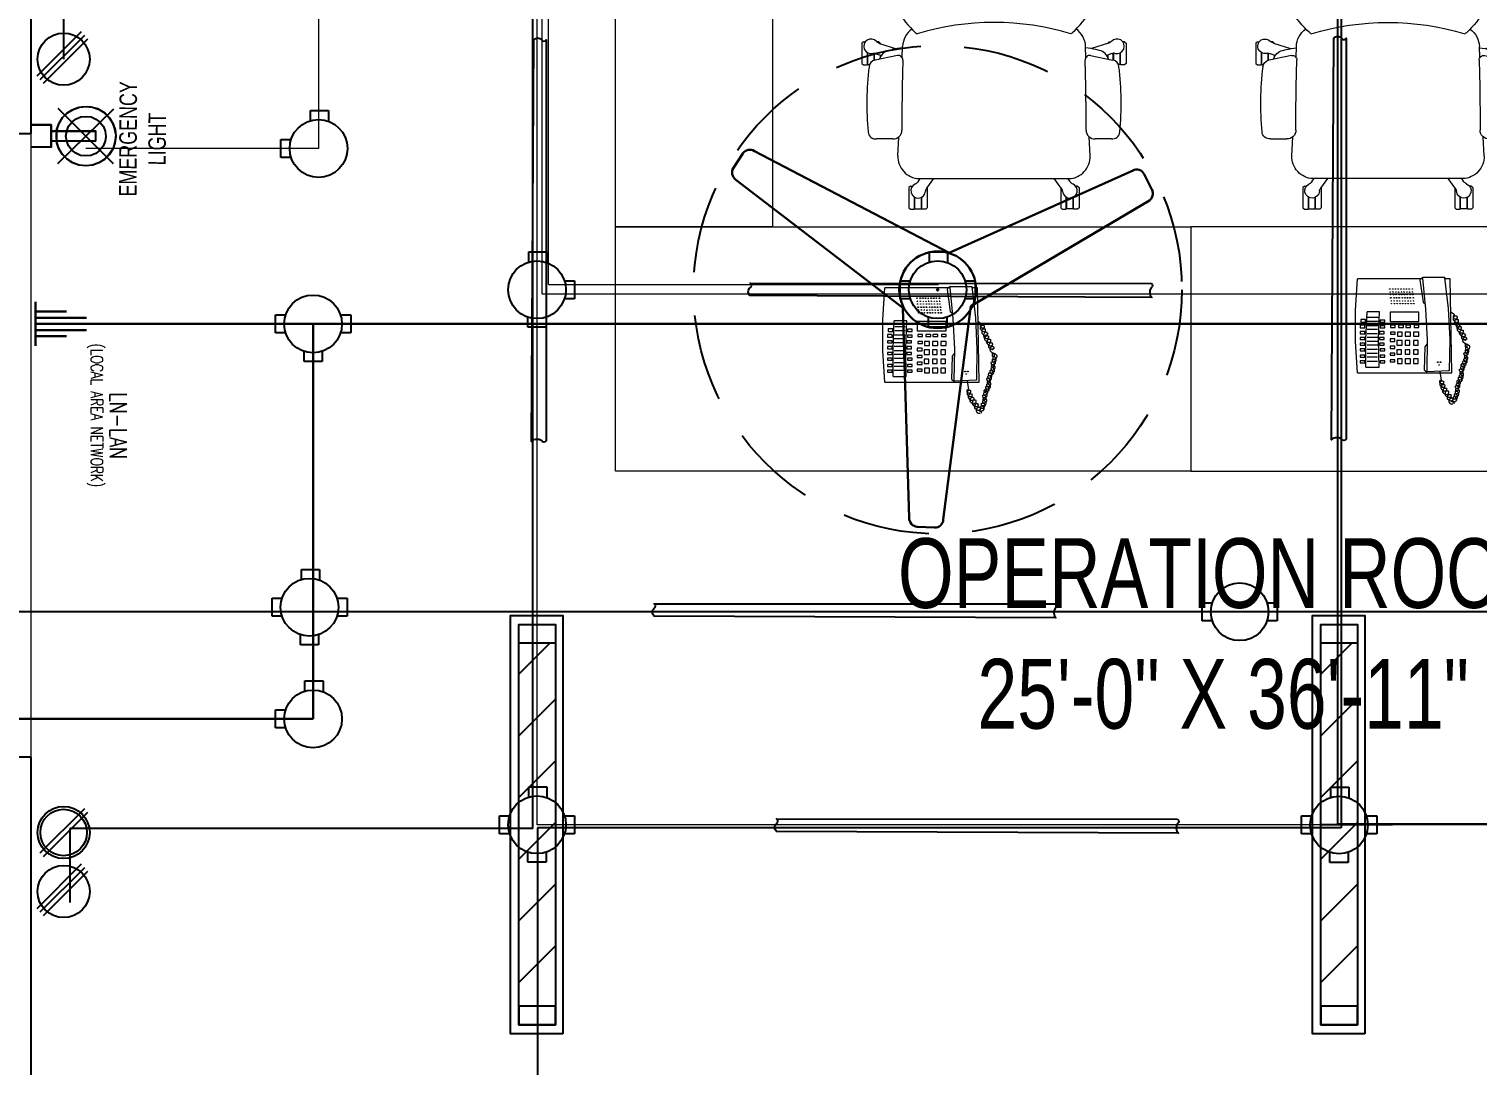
# Model space of a CAD drawing. Header units: inches. Extents: x 1445 to 3588, y -22 to 615.
# Drawn here: x 1692.5 to 1858.6, y 113.5 to 232.3 of the extents above; entities that cross this region are included whole.
import ezdxf
from ezdxf.enums import TextEntityAlignment as Align

# ---------------------------------------------------------------- set-up
doc = ezdxf.new("R2010")
doc.units = ezdxf.units.IN
doc.header["$MEASUREMENT"] = 0
doc.linetypes.add('DASHED', pattern=[0.75, 0.5, -0.25])
for name, color, linetype in [('Cables', 7, 'Continuous'), ('Layer 1', 7, 'Continuous'), ('Sockets', 7, 'Continuous'), ('wall 05', 252, 'Continuous')]:
    doc.layers.add(name, color=color, linetype=linetype)
for name, color, linetype, lineweight in [('E-CF-Ceiling-Fan', 42, 'Continuous', 30), ('E-LAN', 6, 'Continuous', 30), ('HACTH', 8, 'Continuous', 9), ('ID-FURN', 7, 'Continuous', 15), ('Text', 252, 'Continuous', 15), ('WINDOW', 140, 'Continuous', 9)]:
    doc.layers.add(name, color=color, linetype=linetype, lineweight=lineweight)
doc.styles.add('Swiss721', font='swisscl.ttf')
doc.styles.add('TAVE1', font='ROMANS.shx', dxfattribs={"width": 0.75})

# ---------------------------------------------------------------- blocks, each defined once
blk = doc.blocks.new('CF')
for p, q in [((-23.84, 14.22), (-22.76, 15.89)), ((1.35, 4.29), (-21.39, 16.19)), ((1.35, 4.29), (22.9, 13.97)), ((-4.07, -2.11), (-23.55, 12.84)), ((24.1, 13.48), (25.01, 11.71)), ((3.87, -1.9), (24.71, 10.43)), ((-4.07, -2.11), (-3.33, -26.62)), ((3.87, -1.9), (0.65, -26.82)), ((-0.39, -27.76), (-2.38, -27.66))]:
    blk.add_line(p, q)
for radius in [4.48, 0.0888]:
    blk.add_circle((0, 0), radius)
for centre, radius, start, end in [((-21.93, 15.35), 0.996, 57.1351, 147.1351), ((-23.01, 13.68), 0.996, 147.1351, 237.1351), ((23.21, 13.03), 0.996, 27.1351, 117.1351), ((24.09, 11.25), 1.03, 299.2548, 26.4357), ((-2.33, -26.67), 0.996, 177.1351, 267.1351), ((-0.34, -26.77), 0.996, 267.1351, 357.1351)]:
    blk.add_arc(centre, radius, start, end)
blk = doc.blocks.new('TELEPHONE')
at = {"layer": 'Layer 1', "lineweight": 9}
for points in [[(10.26, 13.32), (10.14, 13.32), (10.08, 13.26), (10.02, 13.26), (9.96, 13.2), (9.9, 13.14), (9.84, 13.08), (9.78, 12.96), (9.78, 12.84), (9.84, 12.72), (9.84, 12.66), (9.9, 12.6), (9.96, 12.54)], [(10.5, 13.62), (10.32, 13.62), (10.26, 13.56), (10.2, 13.5), (10.08, 13.38), (10.08, 13.02), (10.14, 12.9), (10.2, 12.84)], [(10.44, 13.08), (10.44, 13.14), (10.38, 13.2), (10.32, 13.26), (10.26, 13.26), (10.2, 13.32), (10.14, 13.32)], [(10.74, 14.04), (10.68, 14.04), (10.56, 13.98), (10.5, 13.98), (10.32, 13.8), (10.32, 13.5), (10.38, 13.38), (10.38, 13.32), (10.44, 13.26)], [(10.44, 13.26), (10.68, 13.26), (10.68, 13.38), (10.74, 13.38)], [(10.92, 14.4), (10.74, 14.4), (10.62, 14.34), (10.62, 14.28), (10.56, 14.22), (10.5, 14.1), (10.5, 13.86), (10.56, 13.8), (10.62, 13.74), (10.68, 13.68)], [(10.68, 13.5), (10.68, 13.56), (10.62, 13.62), (10.5, 13.62)], [(10.92, 13.92), (10.86, 13.98), (10.8, 14.04), (10.68, 14.04)], [(10.68, 13.68), (10.74, 13.68), (10.74, 13.62), (10.8, 13.62), (10.8, 13.68), (10.86, 13.68), (10.92, 13.74), (10.92, 13.8)], [(10.74, 13.38), (10.74, 13.44), (10.68, 13.5)], [(10.8, 14.1), (10.8, 14.04), (10.98, 14.04), (10.98, 14.1), (11.04, 14.1), (11.04, 14.34)], [(11.1, 13.5), (11.16, 13.5), (11.28, 13.62), (11.28, 13.68), (11.34, 13.68), (11.34, 13.98), (11.28, 13.98), (11.28, 14.04), (11.22, 14.1), (11.16, 14.1), (11.1, 14.16), (10.92, 14.16), (10.86, 14.1), (10.8, 14.1)], [(10.92, 13.8), (10.92, 13.92)], [(11.1, 13.8), (11.04, 13.8), (11.04, 13.74), (10.98, 13.68), (10.98, 13.62), (11.04, 13.56)], [(11.04, 13.56), (11.04, 13.5), (11.1, 13.5)], [(11.16, 13.2), (11.28, 13.2), (11.34, 13.26), (11.46, 13.38), (11.46, 13.56), (11.4, 13.62), (11.4, 13.68), (11.34, 13.74), (11.28, 13.74), (11.28, 13.8), (11.1, 13.8)], [(11.22, 13.5), (11.16, 13.5), (11.1, 13.44)], [(11.1, 13.44), (11.1, 13.26)], [(11.22, 12.96), (11.22, 12.9), (11.4, 12.9), (11.46, 12.96), (11.52, 13.02), (11.52, 13.08), (11.58, 13.14), (11.58, 13.32), (11.52, 13.38), (11.52, 13.44), (11.46, 13.44), (11.4, 13.5), (11.16, 13.5)], [(9.66, 12.06), (9.54, 12.06), (9.42, 11.94), (9.42, 11.7), (9.48, 11.7), (9.48, 11.64), (9.6, 11.64)], [(9.42, 10.68), (9.6, 11.64)], [(9.9, 12.48), (9.72, 12.48), (9.48, 12.24), (9.48, 11.88), (9.6, 11.76)], [(10.02, 12.9), (9.9, 12.9), (9.78, 12.84), (9.72, 12.78), (9.66, 12.72), (9.66, 12.66), (9.6, 12.6), (9.6, 12.36), (9.66, 12.24), (9.66, 12.18), (9.72, 12.12)], [(9.6, 11.76), (9.66, 11.7), (9.78, 11.7), (9.78, 11.76), (9.84, 11.76), (9.84, 11.82)], [(9.84, 12), (9.78, 12.06), (9.66, 12.06)], [(9.72, 12.12), (9.96, 12.12), (9.96, 12.18), (10.02, 12.24)], [(9.96, 12.36), (9.96, 12.48), (9.78, 12.48)], [(9.84, 11.82), (9.84, 12)], [(10.02, 12.24), (10.02, 12.3), (9.96, 12.36)], [(10.2, 12.78), (10.14, 12.84), (10.14, 12.9), (10.02, 12.9)], [(10.2, 12.84), (10.38, 12.84), (10.44, 12.9), (10.44, 12.96)], [(10.44, 12.96), (10.44, 13.08)], [(11.1, 13.26), (11.1, 13.2), (11.16, 13.2)], [(11.34, 13.2), (11.28, 13.2), (11.28, 13.14), (11.22, 13.14), (11.22, 12.96)], [(11.34, 12.6), (11.28, 12.54), (11.22, 12.48), (11.22, 12.3)], [(11.22, 12.3), (11.28, 12.3), (11.28, 12.24)], [(11.4, 12.84), (11.28, 12.84), (11.28, 12.78)], [(11.28, 12.24), (11.34, 12.24), (11.4, 12.3), (11.46, 12.3), (11.52, 12.36), (11.52, 12.42), (11.58, 12.48), (11.58, 12.66), (11.52, 12.72), (11.52, 12.78), (11.46, 12.84), (11.4, 12.84)], [(11.28, 12.78), (11.28, 12.66), (11.34, 12.6)], [(11.34, 12.6), (11.46, 12.6), (11.52, 12.66), (11.58, 12.72), (11.64, 12.78), (11.64, 13.02), (11.58, 13.08), (11.52, 13.14), (11.46, 13.2), (11.34, 13.2)], [(11.4, 11.94), (11.46, 11.94), (11.52, 12), (11.58, 12), (11.64, 12.06), (11.64, 12.12), (11.7, 12.18), (11.7, 12.42), (11.64, 12.42), (11.64, 12.48), (11.58, 12.54), (11.52, 12.54), (11.46, 12.6), (11.34, 12.6)], [(11.4, 12.24), (11.34, 12.18), (11.34, 12.06), (11.4, 12)], [(11.46, 11.64), (11.52, 11.64), (11.58, 11.7), (11.64, 11.7), (11.7, 11.76), (11.7, 11.82), (11.76, 11.88), (11.76, 12.06), (11.7, 12.12), (11.7, 12.18), (11.64, 12.24), (11.58, 12.24), (11.52, 12.3), (11.46, 12.3), (11.4, 12.24)], [(11.4, 12), (11.4, 11.94)], [(11.46, 11.94), (11.4, 11.88), (11.4, 11.7)], [(11.4, 11.7), (11.46, 11.7), (11.46, 11.64)], [(11.52, 12), (11.46, 11.94)], [(11.64, 11.28), (11.76, 11.28), (11.82, 11.34), (11.88, 11.4), (11.88, 11.46), (11.94, 11.52), (11.94, 11.7), (11.88, 11.76), (11.88, 11.82), (11.82, 11.82), (11.76, 11.88), (11.52, 11.88)], [(11.7, 11.7), (11.7, 11.64), (11.64, 11.64)], [(11.76, 10.98), (11.82, 10.98), (11.88, 11.04), (11.94, 11.04), (12, 11.1), (12, 11.16), (12.06, 11.22), (12.06, 11.4), (12, 11.46), (12, 11.52), (11.94, 11.52), (11.88, 11.58), (11.82, 11.58), (11.76, 11.64), (11.7, 11.64), (11.64, 11.58), (11.7, 11.58)], [(0, 10.8), (-0.24, 7.2), (-0.24, 3.6), (0, 0)], [(0, 10.8), (10.8, 10.8)], [(0.96, 10.14), (2.46, 10.14)], [(0.96, 10.14), (0.96, 6.96), (1.08, 3.78)], [(2.46, 10.14), (2.4, 6.96), (2.52, 3.78)], [(7.44, -0.06), (7.8, 3.48), (7.98, 7.02), (7.92, 10.62)], [(7.68, 10.5), (7.92, 10.68)], [(7.68, 10.5), (7.74, 7.8), (7.98, 7.5)], [(7.98, 10.68), (7.92, 10.68), (7.92, 10.62)], [(10.44, 10.56), (7.98, 10.68)], [(9.96, -0.12), (10.38, 3.42), (10.56, 6.96), (10.5, 10.5)], [(10.5, 10.5), (10.5, 10.56), (10.44, 10.56)], [(10.8, 10.8), (10.62, 0)], [(11.64, 11.58), (11.58, 11.52)], [(11.58, 11.52), (11.58, 11.34)], [(11.58, 11.34), (11.58, 11.28), (11.64, 11.28)], [(11.76, 11.28), (11.7, 11.22), (11.7, 11.04)], [(11.7, 11.04), (11.76, 10.98)], [(11.76, 10.62), (11.7, 10.56), (11.7, 10.38)], [(11.7, 10.38), (11.76, 10.38), (11.76, 10.32)], [(11.82, 11.34), (11.82, 11.28), (11.76, 11.28)], [(11.88, 10.92), (11.76, 10.92), (11.76, 10.86)], [(11.76, 10.32), (11.82, 10.32), (11.88, 10.38), (11.94, 10.38), (12, 10.44), (12, 10.5), (12.06, 10.56), (12.06, 10.74), (12, 10.8), (12, 10.86), (11.94, 10.92), (11.88, 10.92)], [(11.76, 10.86), (11.76, 10.74)], [(11.76, 10.74), (11.82, 10.68)], [(11.82, 10.68), (11.76, 10.62)], [(11.82, 10.68), (11.94, 10.68), (12.06, 10.8), (12.12, 10.86), (12.12, 11.1), (12.06, 11.16), (12, 11.22), (12, 11.28), (11.88, 11.28), (11.82, 11.34)], [(11.88, 10.08), (11.88, 10.02), (11.94, 10.02), (12, 10.08), (12.06, 10.08), (12.12, 10.14), (12.12, 10.2), (12.18, 10.26), (12.18, 10.5), (12.12, 10.5), (12.12, 10.56), (12.06, 10.62), (12, 10.62), (11.94, 10.68), (11.82, 10.68)], [(11.94, 10.38), (11.88, 10.38), (11.88, 10.32), (11.82, 10.26), (11.82, 10.14), (11.88, 10.08)], [(11.94, 10.02), (11.88, 9.96), (11.88, 9.84), (11.94, 9.78), (11.94, 9.72)], [(11.94, 9.72), (12, 9.72), (12.06, 9.78), (12.12, 9.78), (12.18, 9.84), (12.18, 9.9), (12.24, 9.96), (12.24, 10.2), (12.18, 10.2), (12.18, 10.26), (12.12, 10.32), (12.06, 10.32), (12, 10.38), (11.94, 10.38)], [(12, 10.08), (11.94, 10.02)], [(12.12, 9.42), (12.18, 9.42), (12.24, 9.48), (12.3, 9.48), (12.36, 9.54), (12.42, 9.6), (12.42, 9.84), (12.36, 9.9), (12.36, 9.96), (12.3, 9.96), (12.24, 10.02), (12.18, 10.02), (12.12, 10.08), (12.06, 10.08), (12, 10.02)], [(0.84, 9.42), (0.3, 9.42), (0.3, 9.66), (0.84, 9.66)], [(0.84, 8.76), (0.3, 8.76), (0.3, 9), (0.84, 9)], [(0.84, 9.66), (0.84, 9.42)], [(0.84, 9), (0.84, 8.76)], [(2.28, 9.48), (1.08, 9.48)], [(2.28, 9), (1.08, 9)], [(2.28, 8.58), (1.08, 8.58)], [(3.12, 9.42), (2.58, 9.42), (2.58, 9.66), (3.12, 9.66)], [(3.12, 8.76), (2.58, 8.76), (2.58, 9), (3.12, 9)], [(3.12, 9.66), (3.12, 9.42)], [(3.12, 9), (3.12, 8.76)], [(4.26, 9.3), (3.72, 9.3), (3.72, 9.54), (4.26, 9.54)], [(4.26, 8.52), (3.72, 8.52), (3.72, 8.76), (4.26, 8.76)], [(4.26, 9.54), (4.26, 9.3)], [(4.26, 8.76), (4.26, 8.52)], [(4.5, 8.64), (5.04, 8.64)], [(4.5, 8.16), (4.5, 8.64)], [(4.56, 9.72), (5.1, 9.72)], [(4.56, 9.18), (4.56, 9.72)], [(5.1, 9.18), (4.56, 9.18)], [(5.04, 8.64), (5.04, 8.16)], [(5.1, 9.72), (5.1, 9.18)], [(6.06, 9.18), (5.46, 9.18), (5.46, 9.72), (6.06, 9.72)], [(6, 8.16), (5.46, 8.16), (5.46, 8.64), (6, 8.64)], [(6, 8.64), (6, 8.16)], [(6.06, 9.72), (6.06, 9.18)], [(6.96, 9.18), (6.42, 9.18), (6.42, 9.72), (6.96, 9.72)], [(6.96, 8.16), (6.42, 8.16), (6.42, 8.64), (6.96, 8.64)], [(6.96, 9.72), (6.96, 9.18)], [(6.96, 8.64), (6.96, 8.16)], [(9.24, 9.6), (9.18, 9.6), (9.18, 9.54), (9.24, 9.54), (9.24, 9.6)], [(9.18, 9.6), (9.18, 9.6)], [(9.3, 9.9), (9.36, 9.84), (9.36, 9.9), (9.3, 9.9)], [(9.54, 9.6), (9.48, 9.6), (9.48, 9.54), (9.54, 9.54), (9.54, 9.6)], [(9.48, 9.6), (9.48, 9.6)], [(12.12, 9.72), (12.06, 9.66), (12.06, 9.48)], [(12.06, 9.48), (12.12, 9.48), (12.12, 9.42)], [(12.18, 9.78), (12.12, 9.72)], [(12.3, 9.48), (12.3, 9.42), (12.24, 9.42), (12.24, 9.36), (12.18, 9.3), (12.18, 9.24), (12.24, 9.18)], [(12.3, 8.82), (12.24, 8.76), (12.24, 8.7), (12.18, 8.64), (12.18, 8.58), (12.24, 8.52)], [(12.36, 9.06), (12.3, 9.06), (12.24, 9)], [(12.24, 9), (12.24, 8.94), (12.3, 8.88), (12.3, 8.82), (12.36, 8.82)], [(12.24, 8.52), (12.24, 8.46), (12.3, 8.46)], [(12.36, 8.82), (12.42, 8.82), (12.42, 8.88), (12.48, 8.88), (12.6, 9), (12.6, 9.24), (12.54, 9.3), (12.54, 9.36), (12.48, 9.42), (12.42, 9.42), (12.36, 9.48), (12.3, 9.48)], [(12.3, 8.46), (12.36, 8.46), (12.42, 8.52), (12.48, 8.58), (12.54, 8.64), (12.54, 8.94), (12.42, 9.06), (12.36, 9.06)], [(12.42, 8.52), (12.36, 8.46)], [(12.36, 8.46), (12.36, 8.22)], [(0.84, 8.04), (0.3, 8.04), (0.3, 8.28), (0.84, 8.28)], [(0.84, 7.38), (0.3, 7.38), (0.3, 7.62), (0.84, 7.62)], [(0.84, 6.72), (0.3, 6.72), (0.3, 6.96), (0.84, 6.96)], [(0.84, 8.28), (0.84, 8.04)], [(0.84, 7.62), (0.84, 7.38)], [(0.84, 6.96), (0.84, 6.72)], [(2.28, 8.1), (1.08, 8.1)], [(2.28, 7.62), (1.08, 7.62)], [(2.28, 7.2), (1.08, 7.2)], [(2.28, 6.72), (1.08, 6.72)], [(3.06, 7.38), (2.52, 7.38), (2.52, 7.62), (3.06, 7.62)], [(3.06, 6.72), (2.52, 6.72), (2.52, 6.96), (3.06, 6.96)], [(3.12, 8.04), (2.58, 8.04), (2.58, 8.28), (3.12, 8.28)], [(3.06, 7.62), (3.06, 7.38)], [(3.06, 6.96), (3.06, 6.72)], [(3.12, 8.28), (3.12, 8.04)], [(4.26, 7.74), (3.72, 7.74), (3.72, 7.98), (4.26, 7.98)], [(4.26, 6.9), (3.72, 6.9), (3.72, 7.2), (4.26, 7.2)], [(4.26, 7.98), (4.26, 7.74)], [(4.26, 7.2), (4.26, 6.9)], [(5.04, 8.16), (4.5, 8.16)], [(4.5, 7.62), (5.1, 7.62)], [(4.5, 7.08), (4.5, 7.62)], [(5.1, 7.08), (4.5, 7.08)], [(5.1, 7.62), (5.1, 7.08)], [(6, 7.08), (5.46, 7.08), (5.46, 7.62), (6, 7.62)], [(6, 7.62), (6, 7.08)], [(6.96, 7.08), (6.42, 7.08), (6.42, 7.62), (6.96, 7.62)], [(6.96, 7.62), (6.96, 7.08)], [(12.18, 6.66), (12.06, 6.66), (12, 6.6), (11.94, 6.6), (11.88, 6.54), (11.82, 6.48), (11.76, 6.42), (11.76, 6.36), (11.7, 6.24), (11.7, 6.18), (11.76, 6.12), (11.76, 6), (11.88, 5.88)], [(12.36, 7.08), (12.3, 7.02), (12.12, 7.02), (12.06, 6.96), (12, 6.9), (11.94, 6.84), (11.94, 6.48), (12, 6.42), (12, 6.36), (12.06, 6.3)], [(12.36, 7.44), (12.3, 7.44), (12.12, 7.26), (12.12, 7.2), (12.06, 7.14), (12.06, 6.9), (12.12, 6.84), (12.18, 6.78), (12.24, 6.72)], [(12.3, 6.54), (12.3, 6.6), (12.24, 6.6), (12.24, 6.66), (12.12, 6.66)], [(12.48, 6.96), (12.42, 6.96), (12.42, 7.02), (12.36, 7.02), (12.36, 7.08), (12.3, 7.08), (12.24, 7.02)], [(12.24, 6.72), (12.24, 6.66), (12.36, 6.66), (12.36, 6.72), (12.42, 6.72), (12.48, 6.78), (12.48, 6.84)], [(12.36, 8.22), (12.36, 8.16), (12.42, 8.16)], [(12.48, 7.86), (12.42, 7.86), (12.36, 7.8)], [(12.36, 7.8), (12.36, 7.5), (12.42, 7.5)], [(12.42, 7.5), (12.6, 7.5), (12.72, 7.62), (12.78, 7.62), (12.78, 7.68), (12.84, 7.74), (12.84, 7.92), (12.78, 7.98), (12.78, 8.04), (12.72, 8.1), (12.66, 8.16), (12.6, 8.16), (12.48, 8.22)], [(12.48, 8.22), (12.42, 8.22), (12.42, 8.16)], [(12.42, 8.16), (12.42, 7.92)], [(12.42, 7.92), (12.42, 7.86), (12.48, 7.86)], [(12.48, 6.84), (12.48, 6.96)], [(0.84, 6.06), (0.3, 6.06), (0.3, 6.3), (0.84, 6.3)], [(0.84, 5.34), (0.3, 5.34), (0.3, 5.64), (0.84, 5.64)], [(0.84, 6.3), (0.84, 6.06)], [(0.84, 5.64), (0.84, 5.34)], [(2.28, 6.3), (1.08, 6.3)], [(2.28, 5.82), (1.08, 5.82)], [(2.34, 5.4), (1.08, 5.4)], [(3.06, 6.06), (2.52, 6.06), (2.52, 6.3), (3.06, 6.3)], [(3.12, 5.4), (2.58, 5.4), (2.58, 5.64), (3.12, 5.64)], [(3.06, 6.3), (3.06, 6.06)], [(3.12, 5.64), (3.12, 5.4)], [(4.32, 6.12), (3.78, 6.12), (3.78, 6.36), (4.32, 6.36)], [(4.32, 5.34), (3.78, 5.34), (3.78, 5.58), (4.32, 5.58)], [(4.32, 6.36), (4.32, 6.12)], [(4.32, 5.58), (4.32, 5.34)], [(4.56, 6.6), (5.1, 6.6)], [(4.56, 6.12), (4.56, 6.6)], [(5.1, 6.12), (4.56, 6.12)], [(4.68, 5.58), (5.28, 5.58)], [(4.68, 5.34), (4.68, 5.58)], [(5.28, 5.34), (4.68, 5.34)], [(5.1, 6.6), (5.1, 6.12)], [(5.28, 5.58), (5.28, 5.34)], [(6.06, 6.12), (5.46, 6.12), (5.46, 6.6), (6.06, 6.6)], [(6.06, 5.34), (5.52, 5.34), (5.52, 5.58), (6.06, 5.58)], [(6.06, 6.6), (6.06, 6.12)], [(6.06, 5.58), (6.06, 5.34)], [(7.02, 6.12), (6.42, 6.12), (6.42, 6.6), (7.02, 6.6)], [(7.02, 5.34), (6.48, 5.34), (6.48, 5.58), (7.02, 5.58)], [(7.02, 6.6), (7.02, 6.12)], [(7.02, 5.58), (7.02, 5.34)], [(11.46, 5.04), (11.34, 5.04), (11.28, 4.98), (11.22, 4.98), (10.98, 4.74), (10.98, 4.56), (11.04, 4.5), (11.04, 4.38), (11.16, 4.26)], [(11.58, 5.46), (11.52, 5.46), (11.4, 5.4), (11.34, 5.4), (11.28, 5.34), (11.22, 5.28), (11.16, 5.22), (11.16, 4.8), (11.28, 4.68)], [(11.76, 5.82), (11.64, 5.82), (11.52, 5.76), (11.46, 5.76), (11.4, 5.7), (11.4, 5.58), (11.34, 5.52), (11.34, 5.28), (11.4, 5.22), (11.46, 5.16), (11.46, 5.1)], [(11.52, 4.92), (11.52, 4.98), (11.46, 4.98), (11.46, 5.04), (11.34, 5.04)], [(11.94, 6.24), (11.76, 6.24), (11.7, 6.18), (11.46, 5.94), (11.46, 5.76), (11.52, 5.7), (11.52, 5.64), (11.58, 5.52), (11.64, 5.52)], [(11.46, 5.1), (11.52, 5.1), (11.52, 5.04), (11.64, 5.04), (11.64, 5.1), (11.7, 5.1), (11.7, 5.16), (11.76, 5.16), (11.76, 5.22)], [(11.76, 5.34), (11.7, 5.34), (11.7, 5.4), (11.64, 5.4), (11.64, 5.46), (11.52, 5.46)], [(11.64, 5.52), (11.64, 5.46), (11.82, 5.46), (11.82, 5.52), (11.88, 5.52), (11.88, 5.7)], [(11.88, 5.7), (11.88, 5.76), (11.82, 5.76), (11.82, 5.82), (11.7, 5.82)], [(11.76, 5.22), (11.76, 5.34)], [(12.12, 6.12), (12.12, 6.18), (12.06, 6.18), (12.06, 6.24), (11.94, 6.24)], [(12.06, 6.3), (12.12, 6.3), (12.18, 6.24), (12.24, 6.3), (12.3, 6.3), (12.3, 6.36), (12.36, 6.42), (12.36, 6.48), (12.3, 6.54)], [(0.9, 4.68), (0.36, 4.68), (0.36, 4.98), (0.9, 4.98)], [(0.9, 4.98), (0.9, 4.68)], [(2.52, 3.78), (1.08, 3.78)], [(2.34, 4.92), (1.14, 4.92)], [(2.34, 4.44), (1.14, 4.44)], [(3.12, 4.74), (2.58, 4.74), (2.58, 4.98), (3.12, 4.98)], [(3.12, 4.98), (3.12, 4.74)], [(3.72, 4.92), (7.02, 4.92)], [(3.72, 3.84), (3.72, 4.92)], [(7.02, 3.84), (3.72, 3.84)], [(7.02, 4.92), (7.02, 3.84)], [(11.1, 4.14), (10.68, 3.84)], [(11.22, 4.62), (11.1, 4.62), (10.98, 4.5), (10.98, 4.26), (11.04, 4.2), (11.1, 4.2), (11.1, 4.14)], [(11.16, 4.26), (11.34, 4.26), (11.34, 4.32), (11.4, 4.32), (11.4, 4.5)], [(11.4, 4.5), (11.4, 4.56), (11.34, 4.56), (11.34, 4.62), (11.22, 4.62)], [(11.28, 4.68), (11.52, 4.68), (11.52, 4.8)], [(11.52, 4.8), (11.52, 4.92)], [(3.72, 1.8), (3.78, 1.8), (3.78, 1.86), (3.72, 1.86), (3.72, 1.8)], [(3.78, 2.16), (3.84, 2.16), (3.84, 2.22), (3.78, 2.22), (3.78, 2.16)], [(3.84, 2.82), (3.9, 2.82), (3.9, 2.88), (3.84, 2.88), (3.84, 2.82)], [(4.08, 1.8), (4.14, 1.8), (4.14, 1.86), (4.08, 1.86), (4.08, 1.8)], [(4.14, 2.16), (4.2, 2.16), (4.2, 2.22), (4.14, 2.22), (4.14, 2.16)], [(4.2, 2.82), (4.26, 2.82), (4.26, 2.88), (4.2, 2.88), (4.2, 2.82)], [(4.38, 1.8), (4.44, 1.8), (4.44, 1.86), (4.38, 1.86), (4.38, 1.8)], [(4.44, 2.16), (4.5, 2.16), (4.5, 2.22), (4.44, 2.22), (4.44, 2.16)], [(4.5, 2.82), (4.56, 2.82), (4.56, 2.88), (4.5, 2.88), (4.5, 2.82)], [(4.74, 2.16), (4.8, 2.16), (4.8, 2.22), (4.74, 2.22), (4.74, 2.16)], [(4.74, 1.8), (4.8, 1.8), (4.8, 1.86), (4.74, 1.86), (4.74, 1.8)], [(4.8, 2.52), (4.86, 2.52), (4.86, 2.58), (4.8, 2.58), (4.8, 2.52)], [(4.86, 2.82), (4.92, 2.82), (4.92, 2.88), (4.86, 2.88), (4.86, 2.82)], [(5.04, 1.8), (5.1, 1.8), (5.1, 1.86), (5.04, 1.86), (5.04, 1.8)], [(5.1, 2.52), (5.16, 2.52), (5.16, 2.58), (5.1, 2.52)], [(5.1, 2.16), (5.16, 2.16), (5.16, 2.22), (5.1, 2.22), (5.1, 2.16)], [(5.16, 2.82), (5.22, 2.82), (5.22, 2.88), (5.16, 2.88), (5.16, 2.82)], [(5.34, 1.8), (5.4, 1.8), (5.4, 1.86), (5.34, 1.86), (5.34, 1.8)], [(5.4, 2.16), (5.46, 2.16), (5.46, 2.22), (5.4, 2.22), (5.4, 2.16)], [(5.46, 2.82), (5.52, 2.82), (5.52, 2.88), (5.46, 2.88), (5.46, 2.82)], [(5.64, 1.8), (5.7, 1.8), (5.7, 1.86), (5.64, 1.86), (5.64, 1.8)], [(5.7, 2.16), (5.76, 2.16), (5.76, 2.22), (5.7, 2.22), (5.7, 2.16)], [(5.76, 2.82), (5.82, 2.82), (5.82, 2.88), (5.76, 2.88), (5.76, 2.82)], [(5.76, 2.52), (5.82, 2.52), (5.76, 2.58), (5.76, 2.52)], [(6, 2.16), (6.06, 2.16), (6.06, 2.22), (6, 2.22), (6, 2.16)], [(6, 1.8), (6.06, 1.8), (6.06, 1.86), (6, 1.86), (6, 1.8)], [(6.06, 2.52), (6.12, 2.52), (6.12, 2.58), (6.06, 2.58), (6.06, 2.52)], [(6.12, 2.82), (6.18, 2.82), (6.18, 2.88), (6.12, 2.88), (6.12, 2.82)], [(6.3, 1.8), (6.36, 1.8), (6.36, 1.86), (6.3, 1.86), (6.3, 1.8)], [(6.36, 2.16), (6.42, 2.16), (6.42, 2.22), (6.36, 2.22), (6.36, 2.16)], [(6.42, 2.82), (6.48, 2.82), (6.48, 2.88), (6.42, 2.88), (6.42, 2.82)], [(7.14, 0.12), (7.5, 2.7)], [(7.5, 2.7), (7.74, 2.88)], [(7.32, 0), (0, 0)], [(3.72, 1.2), (3.66, 1.2), (3.66, 1.14), (3.72, 1.14), (3.72, 1.2)], [(3.66, 1.2), (3.66, 1.2)], [(3.72, 1.5), (3.78, 1.5), (3.72, 1.56), (3.72, 1.5)], [(4.08, 1.2), (4.02, 1.2), (4.02, 1.14), (4.08, 1.14), (4.08, 1.2)], [(4.02, 1.2), (4.02, 1.2)], [(4.38, 1.2), (4.32, 1.2), (4.32, 1.14), (4.38, 1.14), (4.38, 1.2)], [(4.32, 1.2), (4.32, 1.2)], [(4.38, 1.5), (4.44, 1.5), (4.38, 1.56), (4.38, 1.5)], [(4.68, 1.2), (4.62, 1.2), (4.62, 1.14), (4.68, 1.14), (4.68, 1.2)], [(4.62, 1.2), (4.62, 1.2)], [(4.68, 1.5), (4.74, 1.5), (4.74, 1.56), (4.68, 1.56), (4.68, 1.5)], [(4.92, 1.2), (4.98, 1.2), (4.98, 1.14), (5.04, 1.2), (4.92, 1.2)], [(5.34, 1.2), (5.28, 1.2), (5.28, 1.14), (5.34, 1.14), (5.34, 1.2)], [(5.28, 1.2), (5.28, 1.2)], [(5.64, 1.2), (5.58, 1.2), (5.58, 1.14), (5.64, 1.14), (5.64, 1.2)], [(5.58, 1.2), (5.58, 1.2)], [(5.64, 1.5), (5.7, 1.5), (5.64, 1.56), (5.64, 1.5)], [(5.94, 1.2), (5.88, 1.2), (5.88, 1.14), (5.94, 1.14), (5.94, 1.2)], [(5.88, 1.2), (5.88, 1.2)], [(5.94, 1.5), (6, 1.5), (6, 1.56), (5.94, 1.56), (5.94, 1.5)], [(6.3, 1.2), (6.24, 1.2), (6.24, 1.14), (6.3, 1.14), (6.3, 1.2)], [(6.24, 1.2), (6.24, 1.2)], [(7.44, -0.12), (7.14, 0.12)], [(10.62, 0), (10.02, 0)], [(7.44, -0.06), (7.44, -0.12), (7.5, -0.18)], [(7.5, -0.18), (9.96, -0.18), (9.96, -0.12)]]:
    blk.add_lwpolyline(points, dxfattribs=at)
for points, knots in [([(9.96, 12.54), (9.96, 12.54), (10.02, 12.54), (10.02, 12.54), (10.18, 12.52), (10.22, 12.56), (10.2, 12.72), (10.2, 12.72), (10.2, 12.78), (10.2, 12.78)], [0, 0, 0, 0, 1, 1, 1, 2, 2, 2, 3, 3, 3, 3]), ([(12.24, 9.18), (12.24, 9.18), (12.24, 9.12), (12.24, 9.12), (12.24, 9.12), (12.36, 9.12), (12.36, 9.12), (12.5, 9.29), (12.56, 9.22), (12.54, 9.42), (12.54, 9.42), (12.54, 9.6), (12.54, 9.6), (12.54, 9.6), (12.48, 9.66), (12.48, 9.66), (12.48, 9.66), (12.42, 9.72), (12.42, 9.72), (12.42, 9.72), (12.3, 9.72), (12.3, 9.72), (12.3, 9.72), (12.24, 9.78), (12.24, 9.78), (12.24, 9.78), (12.18, 9.78), (12.18, 9.78), (12.18, 9.78), (12.12, 9.72), (12.12, 9.72)], [0, 0, 0, 0, 1, 1, 1, 2, 2, 2, 3, 3, 3, 4, 4, 4, 5, 5, 5, 6, 6, 6, 7, 7, 7, 8, 8, 8, 9, 9, 9, 10, 10, 10, 10]), ([(12.42, 8.16), (12.42, 8.16), (12.48, 8.16), (12.48, 8.16), (12.75, 8.43), (12.64, 8.25), (12.66, 8.64), (12.66, 8.64), (12.66, 8.7), (12.66, 8.7), (12.66, 8.7), (12.6, 8.7), (12.6, 8.7), (12.6, 8.7), (12.54, 8.76), (12.54, 8.76), (12.54, 8.76), (12.48, 8.82), (12.48, 8.82), (12.48, 8.82), (12.3, 8.82), (12.3, 8.82)], [0, 0, 0, 0, 1, 1, 1, 2, 2, 2, 3, 3, 3, 4, 4, 4, 5, 5, 5, 6, 6, 6, 7, 7, 7, 7]), ([(12.48, 7.86), (12.48, 7.86), (12.54, 7.86), (12.54, 7.86), (12.81, 8.13), (12.7, 7.96), (12.72, 8.34), (12.72, 8.34), (12.72, 8.4), (12.72, 8.4), (12.72, 8.4), (12.66, 8.4), (12.66, 8.4), (12.66, 8.4), (12.6, 8.46), (12.6, 8.46), (12.6, 8.46), (12.54, 8.46), (12.54, 8.46), (12.54, 8.46), (12.48, 8.52), (12.48, 8.52), (12.48, 8.52), (12.42, 8.52), (12.42, 8.52)], [0, 0, 0, 0, 1, 1, 1, 2, 2, 2, 3, 3, 3, 4, 4, 4, 5, 5, 5, 6, 6, 6, 7, 7, 7, 8, 8, 8, 8]), ([(12.36, 7.44), (12.36, 7.44), (12.42, 7.44), (12.42, 7.44), (12.6, 7.63), (12.52, 7.49), (12.54, 7.8), (12.54, 7.8), (12.48, 7.86), (12.48, 7.86)], [0, 0, 0, 0, 1, 1, 1, 2, 2, 2, 3, 3, 3, 3]), ([(11.88, 5.88), (11.88, 5.88), (11.94, 5.88), (11.94, 5.88), (12.1, 5.86), (12.14, 5.9), (12.12, 6.06), (12.12, 6.06), (12.12, 6.12), (12.12, 6.12)], [0, 0, 0, 0, 1, 1, 1, 2, 2, 2, 3, 3, 3, 3]), ([(3.84, 2.52), (3.84, 2.52), (3.9, 2.52), (3.9, 2.52), (3.9, 2.52), (3.84, 2.52), (3.84, 2.52), (3.84, 2.52), (3.84, 2.58), (3.84, 2.58), (3.84, 2.58), (3.84, 2.52), (3.84, 2.52)], [0, 0, 0, 0, 1, 1, 1, 2, 2, 2, 3, 3, 3, 4, 4, 4, 4]), ([(4.14, 2.52), (4.14, 2.52), (4.2, 2.52), (4.2, 2.52), (4.2, 2.52), (4.2, 2.58), (4.2, 2.58), (4.2, 2.58), (4.2, 2.52), (4.2, 2.52), (4.2, 2.52), (4.14, 2.52), (4.14, 2.52)], [0, 0, 0, 0, 1, 1, 1, 2, 2, 2, 3, 3, 3, 4, 4, 4, 4]), ([(4.5, 2.52), (4.5, 2.52), (4.56, 2.52), (4.56, 2.52), (4.56, 2.52), (4.5, 2.52), (4.5, 2.52), (4.5, 2.52), (4.5, 2.58), (4.5, 2.58), (4.5, 2.58), (4.5, 2.52), (4.5, 2.52)], [0, 0, 0, 0, 1, 1, 1, 2, 2, 2, 3, 3, 3, 4, 4, 4, 4]), ([(5.4, 2.52), (5.4, 2.52), (5.46, 2.52), (5.46, 2.52), (5.46, 2.52), (5.46, 2.58), (5.46, 2.58), (5.46, 2.58), (5.46, 2.52), (5.46, 2.52), (5.46, 2.52), (5.4, 2.52), (5.4, 2.52)], [0, 0, 0, 0, 1, 1, 1, 2, 2, 2, 3, 3, 3, 4, 4, 4, 4]), ([(6.36, 2.52), (6.36, 2.52), (6.42, 2.52), (6.42, 2.52), (6.42, 2.52), (6.42, 2.58), (6.42, 2.58), (6.42, 2.58), (6.42, 2.52), (6.42, 2.52), (6.42, 2.52), (6.36, 2.52), (6.36, 2.52)], [0, 0, 0, 0, 1, 1, 1, 2, 2, 2, 3, 3, 3, 4, 4, 4, 4]), ([(4.02, 1.5), (4.02, 1.5), (4.08, 1.5), (4.08, 1.5), (4.08, 1.5), (4.08, 1.56), (4.08, 1.56), (4.08, 1.56), (4.08, 1.5), (4.08, 1.5), (4.08, 1.5), (4.02, 1.5), (4.02, 1.5)], [0, 0, 0, 0, 1, 1, 1, 2, 2, 2, 3, 3, 3, 4, 4, 4, 4]), ([(4.98, 1.5), (4.98, 1.5), (5.04, 1.5), (5.04, 1.5), (5.04, 1.5), (5.04, 1.56), (5.04, 1.56), (5.04, 1.56), (5.04, 1.5), (5.04, 1.5), (5.04, 1.5), (4.98, 1.5), (4.98, 1.5)], [0, 0, 0, 0, 1, 1, 1, 2, 2, 2, 3, 3, 3, 4, 4, 4, 4]), ([(5.28, 1.5), (5.28, 1.5), (5.34, 1.5), (5.34, 1.5), (5.34, 1.5), (5.34, 1.56), (5.34, 1.56), (5.34, 1.56), (5.34, 1.5), (5.34, 1.5), (5.34, 1.5), (5.28, 1.5), (5.28, 1.5)], [0, 0, 0, 0, 1, 1, 1, 2, 2, 2, 3, 3, 3, 4, 4, 4, 4]), ([(6.24, 1.5), (6.24, 1.5), (6.3, 1.5), (6.3, 1.5), (6.3, 1.5), (6.3, 1.56), (6.3, 1.56), (6.3, 1.56), (6.3, 1.5), (6.3, 1.5), (6.3, 1.5), (6.24, 1.5), (6.24, 1.5)], [0, 0, 0, 0, 1, 1, 1, 2, 2, 2, 3, 3, 3, 4, 4, 4, 4])]:
    blk.add_open_spline(points, degree=3, knots=knots, dxfattribs=at)
blk = doc.blocks.new('ASDSAETR')
for p, q in [((51404, -7188.31), (51404, -7197.3)), ((51404, -7190.29), (51410.36, -7190.29)), ((51404, -7191.55), (51414.43, -7191.55)), ((51404, -7192.81), (51418.49, -7192.81)), ((51404, -7194.07), (51414.43, -7194.07)), ((51404, -7195.33), (51410.36, -7195.33))]:
    blk.add_line(p, q)
blk = doc.blocks.new('ch-1')
at = {"layer": 'ID-FURN', "color": 252, "lineweight": 13}
for p, q in [((300.3, 344.5), (296.8, 340.7)), ((296.8, 340.7), (296.8, 331)), ((353.2, 344.5), (300.3, 344.5)), ((356.8, 340.7), (353.2, 344.5)), ((356.8, 340.7), (356.8, 336.1)), ((296.8, 331), (297.8, 330)), ((297.8, 330), (328.3, 330)), ((297.8, 329), (297.8, 324.4)), ((297.8, 329), (327.8, 329)), ((308.6, 312.4), (326.6, 312.4)), ((308.9, 311.3), (326.5, 311.3)), ((325.7, 307.1), (321.2, 293.8)), ((356.8, 300.6), (356.8, 305.2)), ((322.2, 296.8), (316, 296.8)), ((352.6, 298.3), (338.8, 254.6)), ((353.2, 296.8), (352.1, 296.8)), ((356.8, 300.6), (353.2, 296.8)), ((-76.1, 221.9), (-79.7, 218.1)), ((-79.7, 218.1), (-79.7, 208.4)), ((-79.7, 208.4), (-78.7, 207.4)), ((-78.7, 207.4), (-48.2, 207.4)), ((-78.7, 206.3), (-78.7, 189.7)), ((-78.7, 206.3), (-48.7, 206.3)), ((-78.7, 189.7), (-48.7, 189.7)), ((-23.3, 221.9), (-76.1, 221.9)), ((-19.7, 218.1), (-23.3, 221.9)), ((-19.7, 218.1), (-19.7, 213)), ((-79.7, 187.7), (-78.7, 188.7)), ((-79.7, 178), (-79.7, 187.7)), ((-76.1, 174.2), (-79.7, 178)), ((-78.7, 188.7), (-48.2, 188.7)), ((-22.8, 174.2), (-76.1, 174.2)), ((-24.5, 175.5), (0, 157.3)), ((559, 14.7), (520.5, 15)), ((533.3, 24.3), (529.8, 20.5)), ((529.8, 20.5), (529.8, 14.9)), ((586.2, 24.3), (533.3, 24.3)), ((589.8, 20.5), (586.2, 24.3)), ((589.8, 20.5), (589.8, 16)), ((559, -13.7), (520.5, -14)), ((529.8, -19.6), (529.8, -13.9)), ((533.3, -23.4), (529.8, -19.6)), ((586.2, -23.4), (533.3, -23.4)), ((589.8, -19.6), (586.2, -23.4)), ((589.8, -19.6), (589.8, -15)), ((-76.1, -173.7), (-79.7, -177.5)), ((-79.7, -177.5), (-79.7, -187.2)), ((-79.7, -187.2), (-78.7, -188.2)), ((-78.7, -188.2), (-48.2, -188.2)), ((-22.8, -173.7), (-76.1, -173.7)), ((-24.5, -175), (0, -156.8)), ((-79.7, -207.9), (-78.7, -206.9)), ((-79.7, -217.6), (-79.7, -207.9)), ((-76.1, -221.4), (-79.7, -217.6)), ((-78.7, -189.2), (-48.7, -189.2)), ((-78.7, -205.8), (-78.7, -189.2)), ((-78.7, -205.8), (-48.7, -205.8)), ((-78.7, -206.9), (-48.2, -206.9)), ((-23.3, -221.4), (-76.1, -221.4)), ((-19.7, -217.6), (-23.3, -221.4)), ((-19.7, -217.6), (-19.7, -212.6)), ((-7.9, -197.9), (0, -192.2)), ((352.6, -297.8), (338.8, -254.1)), ((322.2, -296.3), (316, -296.3)), ((325.7, -306.6), (321.2, -293.4)), ((353.2, -296.3), (352.1, -296.3)), ((356.8, -300.1), (353.2, -296.3)), ((356.8, -300.1), (356.8, -304.7)), ((296.8, -330.5), (297.8, -329.5)), ((296.8, -340.2), (296.8, -330.5)), ((297.8, -328.5), (297.8, -323.9)), ((297.8, -328.5), (327.8, -328.5)), ((297.8, -329.5), (328.3, -329.5)), ((308.6, -311.9), (326.6, -311.9)), ((308.9, -310.8), (326.5, -310.8)), ((356.8, -340.2), (356.8, -335.7)), ((300.3, -344), (296.8, -340.2)), ((353.2, -344), (300.3, -344)), ((356.8, -340.2), (353.2, -344))]:
    blk.add_line(p, q, dxfattribs=at)
at = {"layer": 'ID-FURN', "color": 252}
for p, q in [((103.8, 264.3), (103.4, 306.4)), ((334.1, 275.2), (336.4, 265.8)), ((59.4, 250.7), (108.5, 248.6)), ((315.6, 239.8), (344.3, 238.6)), ((-7.9, 198.4), (0, 192.7)), ((0, 195.9), (0, -195.9)), ((59.4, -250.2), (108.5, -248.1)), ((103.4, -305.9), (103.8, -263.8)), ((315.6, -239.4), (344.3, -238.1)), ((334.1, -274.7), (336.4, -265.3))]:
    blk.add_line(p, q, dxfattribs=at)
for points in [[(320.9, 252), (309.1, 310.4)], [(320.9, -251.5), (309.1, -309.9)]]:
    blk.add_lwpolyline(points, dxfattribs=at)
at = {"layer": 'ID-FURN', "color": 252, "lineweight": 13}
blk.add_lwpolyline([(494.6, -25.6), (520.5, -21.8), (520.5, 22.3), (494.6, 26.1)], dxfattribs=at)
for centre, radius, start, end in [((345, 320.7), 19.1, 310.5325, 193.4675), ((306.6, 313.2), 20, 342.2096, 8.7154), ((371.6, 292), 20, 135.2846, 161.7905), ((-31.5, 198), 19.1, 22.5325, 265.4675), ((3.9, 214.5), 20, 207.2846, 233.7904), ((-36.3, 159.2), 20, 54.2096, 80.7154), ((559, 34.7), 20, 270.2096, 296.7154), ((577.9, 0.5), 19.1, 238.5325, 121.4675), ((559, -33.7), 20, 63.2846, 89.7905), ((-31.5, -197.5), 19.1, 94.5325, 337.4675), ((-36.3, -158.7), 20, 279.2846, 305.7904), ((3.9, -214), 20, 126.2096, 152.7154), ((371.6, -291.5), 20, 198.2096, 224.7154), ((306.6, -312.7), 20, 351.2846, 17.7904), ((345, -320.2), 19.1, 166.5325, 49.4675)]:
    blk.add_arc(centre, radius, start, end, dxfattribs=at)
at = {"layer": 'ID-FURN', "color": 252}
for centre, radius, start, end in [((123.4, 308.5), 20.1, 95.0446, 186.0128), ((193.8, -510.8), 842.5, 83.3556, 94.9128), ((290, 306.5), 19.6, 11.3923, 86.0755), ((125.9, 262.4), 22.2, 175.0498, 270.9397), ((303.1, 267.6), 31.9, 13.7582, 74.5871), ((109.5, 210.3), 233.5, 7.127, 13.7582), ((57, 193.7), 57, 87.5809, 177.8265), ((147, -5274.9), 5515.2, 88.3219, 90.2152), ((309, 250), 12.1, 267.6468, 9.6188), ((341.6, 178.9), 59.8, 36.272, 87.3972), ((596.7, 1.2), 296.9, 122.0525, 136.7624), ((445.4, 243.8), 11.1, 21.1039, 124.6268), ((439.4, 241.8), 11.1, 21.1039, 91.3806), ((-305.9, 0.2), 794.5, 341.9963, 18.0037), ((-305.9, 0.2), 800.8, 341.9963, 18.0037), ((391.5, 194.2), 15.3, 136.9683, 155.6038), ((-286, 0.2), 693.1, 343.2048, 16.7952), ((57, -193.2), 57, 182.1735, 272.4191), ((341.6, -178.9), 59.8, 272.6028, 324.0692), ((391.5, -193.7), 15.3, 204.3962, 223.0317), ((596.7, -0.8), 296.9, 223.2376, 237.9475), ((125.9, -261.9), 22.2, 89.0603, 184.9502), ((147, 5275.4), 5515.2, 269.7848, 271.6781), ((309, -249.5), 12.1, 350.3812, 92.3532), ((109.5, -209.8), 233.5, 346.2418, 352.873), ((439.4, -241.3), 11.1, 268.6194, 338.8961), ((445.4, -243.3), 11.1, 235.3732, 338.8961), ((303.1, -267.1), 31.9, 285.413, 346.2418), ((123.4, -308), 20.1, 173.9872, 264.9554), ((193.8, 511.3), 842.5, 265.0872, 276.6444), ((290, -306), 19.6, 273.9245, 348.6077)]:
    blk.add_arc(centre, radius, start, end, dxfattribs=at)
blk = doc.blocks.new('g')
at = {"layer": 'wall 05'}
for p, q in [((143926.95, 171474.13), (143921.95, 171474.13)), ((143921.95, 171474.13), (143921.95, 171424.63)), ((143926.95, 171424.63), (143926.95, 171474.13)), ((143921.95, 171424.63), (143926.95, 171424.63))]:
    blk.add_line(p, q, dxfattribs=at)

msp = doc.modelspace()

# ---------------------------------------------------------------- hatches: boundary and pattern name
h = msp.add_hatch()
h.set_pattern_fill('ANSI31', color=256, scale=40)
h.set_pattern_definition([(45, (1522.8123, 38.543), (-3.53553, 3.53553), [])])
h.paths.add_polyline_path([(1752.87, 161.89), (1748.67, 161.89), (1748.67, 120.28), (1752.87, 120.28)])
h = msp.add_hatch()
h.set_pattern_fill('ANSI31', color=256, scale=40)
h.set_pattern_definition([(45, (1614.7935, 38.543), (-3.53553, 3.53553), [])])
h.paths.add_polyline_path([(1844.85, 161.89), (1840.65, 161.89), (1840.65, 120.28), (1844.85, 120.28)])

# ---------------------------------------------------------------- linework, layer by layer
at = {"color": 149, "lineweight": 20}
for p, q in [((1725.69, 377.77), (1725.69, 218.62)), ((1725.69, 218.62), (1699.02, 218.62))]:
    msp.add_line(p, q, dxfattribs=at)
at = {"color": 1}
for p, q in [((1750.29, 140.62), (1750.29, 262.89)), ((1696.47, 235.64), (1696.47, 228.86)), ((1750.29, 140.62), (1697.2, 140.62)), ((1697.2, 140.62), (1697.2, 132.14))]:
    msp.add_line(p, q, dxfattribs=at)
for p, q in [((1724.77, 221.79), (1724.77, 222.96)), ((1724.77, 222.96), (1726.84, 222.96)), ((1726.84, 222.96), (1726.84, 221.72)), ((1721.4, 217.58), (1721.4, 219.65)), ((1721.4, 219.65), (1722.57, 219.65)), ((1722.57, 217.58), (1721.4, 217.58)), ((1749.83, 205.59), (1749.83, 206.76)), ((1749.83, 206.76), (1751.9, 206.76)), ((1751.9, 206.76), (1751.9, 205.53)), ((1795.78, 205.59), (1795.78, 206.76)), ((1795.78, 206.76), (1797.85, 206.76)), ((1797.85, 206.76), (1797.85, 205.53)), ((1753.91, 203.45), (1755.08, 203.45)), ((1755.08, 203.45), (1755.08, 201.38)), ((1792.41, 201.38), (1792.41, 203.45)), ((1792.41, 203.45), (1793.58, 203.45)), ((1799.86, 203.45), (1801.03, 203.45)), ((1801.03, 203.45), (1801.03, 201.38)), ((1755.08, 201.38), (1753.91, 201.38)), ((1793.58, 201.38), (1792.41, 201.38)), ((1801.03, 201.38), (1799.86, 201.38)), ((1720.77, 197.47), (1720.77, 199.53)), ((1720.77, 199.53), (1721.94, 199.53)), ((1728.23, 199.53), (1729.4, 199.53)), ((1729.4, 199.53), (1729.4, 197.47)), ((1749.73, 198.11), (1749.73, 199.28)), ((1751.8, 198.11), (1749.73, 198.11)), ((1751.8, 199.28), (1751.8, 198.11)), ((1795.68, 198.11), (1795.68, 199.28)), ((1797.75, 198.11), (1795.68, 198.11)), ((1797.75, 199.28), (1797.75, 198.11)), ((1721.94, 197.47), (1720.77, 197.47)), ((1729.4, 197.47), (1728.23, 197.47)), ((1724.05, 194.19), (1724.05, 195.36)), ((1726.12, 195.36), (1726.12, 194.19)), ((1726.12, 194.19), (1724.05, 194.19)), ((1723.74, 169.18), (1723.74, 170.35)), ((1723.74, 170.35), (1725.81, 170.35)), ((1725.81, 170.35), (1725.81, 169.11)), ((1720.37, 164.97), (1720.37, 167.04)), ((1720.37, 167.04), (1721.53, 167.04)), ((1727.82, 167.04), (1728.99, 167.04)), ((1728.99, 167.04), (1728.99, 164.97)), ((1827.04, 164.45), (1827.04, 166.52)), ((1827.04, 166.52), (1828.21, 166.52)), ((1834.5, 166.52), (1835.67, 166.52)), ((1835.67, 166.52), (1835.67, 164.45)), ((1721.53, 164.97), (1720.37, 164.97)), ((1728.99, 164.97), (1727.82, 164.97)), ((1828.21, 164.45), (1827.04, 164.45)), ((1835.67, 164.45), (1834.5, 164.45)), ((1723.64, 161.69), (1723.64, 162.86)), ((1725.71, 162.86), (1725.71, 161.69)), ((1725.71, 161.69), (1723.64, 161.69)), ((1724.15, 156.39), (1724.15, 157.56)), ((1724.15, 157.56), (1726.22, 157.56)), ((1726.22, 157.56), (1726.22, 156.32)), ((1720.77, 152.18), (1720.77, 154.24)), ((1720.77, 154.24), (1721.94, 154.24)), ((1721.94, 152.18), (1720.77, 152.18)), ((1749.83, 144.25), (1749.83, 145.42)), ((1749.83, 145.42), (1751.9, 145.42)), ((1751.9, 145.42), (1751.9, 144.18)), ((1841.81, 144.22), (1841.81, 145.39)), ((1841.81, 145.39), (1843.88, 145.39)), ((1843.88, 145.39), (1843.88, 144.15)), ((1746.46, 140.04), (1746.46, 142.1)), ((1746.46, 142.1), (1747.63, 142.1)), ((1753.91, 142.1), (1755.08, 142.1)), ((1755.08, 142.1), (1755.08, 140.04)), ((1838.44, 140.01), (1838.44, 142.08)), ((1838.44, 142.08), (1839.61, 142.08)), ((1845.9, 142.08), (1847.07, 142.08)), ((1847.07, 142.08), (1847.07, 140.01)), ((1747.63, 140.04), (1746.46, 140.04)), ((1755.08, 140.04), (1753.91, 140.04)), ((1839.61, 140.01), (1838.44, 140.01)), ((1840.65, 141.08), (1844.85, 141.08)), ((1844.67, 141.08), (1848.87, 141.08)), ((1847.07, 140.01), (1845.9, 140.01)), ((1749.73, 136.76), (1749.73, 137.93)), ((1751.8, 137.93), (1751.8, 136.76)), ((1841.71, 136.73), (1841.71, 137.9)), ((1843.78, 137.9), (1843.78, 136.73)), ((1751.8, 136.76), (1749.73, 136.76)), ((1843.78, 136.73), (1841.71, 136.73))]:
    msp.add_line(p, q)
at = {"color": 6, "lineweight": 30}
for p, q in [((1701.36, 198.5), (1983.18, 198.5)), ((1725.08, 153.21), (1725.08, 198.5)), ((1516.72, 153.21), (1725.08, 153.21))]:
    msp.add_line(p, q, dxfattribs=at)
for points in [[(1751.81, 185.09, -0.56347), (1751.3, 185.09, 0.354322), (1750.12, 185.02), (1750.41, 231.09, -0.456322), (1751.3, 231.09, 0.605884), (1751.82, 231.09)], [(1843.55, 185.28, -0.56347), (1843.04, 185.28, 0.354322), (1841.87, 185.21), (1842.15, 231.28, -0.456322), (1843.04, 231.28, 0.605884), (1843.57, 231.28)], [(1821.2, 203.15, -0.56347), (1821.2, 202.64, 0.367924), (1821.27, 201.53), (1775.2, 201.75, -0.456322), (1775.2, 202.64, 0.605884), (1775.2, 203.16)], [(1810.21, 166.4, -0.56347), (1810.21, 165.9, 0.367924), (1810.28, 164.79), (1764.21, 165, -0.456322), (1764.21, 165.9, 0.605884), (1764.21, 166.42)], [(1824.24, 141.71, -0.56347), (1824.24, 141.2, 0.367924), (1824.32, 140.1), (1778.24, 140.31, -0.456322), (1778.24, 141.2, 0.605884), (1778.24, 141.73)]]:
    msp.add_lwpolyline(points, format="xyb", close=True)
for points in [[(1753.72, 117.08), (1747.72, 117.08), (1747.72, 165.08), (1753.72, 165.08)], [(1845.71, 117.08), (1839.71, 117.08), (1839.71, 165.08), (1845.71, 165.08)], [(1752.87, 118.13), (1748.67, 118.13), (1748.67, 164.03), (1752.87, 164.03)], [(1748.67, 164.03), (1752.87, 164.03), (1752.87, 161.89), (1748.67, 161.89)], [(1844.85, 118.13), (1840.65, 118.13), (1840.65, 164.03), (1844.85, 164.03)], [(1840.65, 164.03), (1844.85, 164.03), (1844.85, 161.89), (1840.65, 161.89)], [(1748.67, 118.13), (1752.87, 118.13), (1752.87, 120.28), (1748.67, 120.28)], [(1840.65, 118.13), (1844.85, 118.13), (1844.85, 120.28), (1840.65, 120.28)]]:
    msp.add_lwpolyline(points, close=True)
at = {"linetype": 'DASHED', "ltscale": 20}
msp.add_circle((1796.72, 202.42), 28, dxfattribs=at)
for centre in [(1725.71, 218.62), (1750.77, 202.42), (1796.72, 202.42), (1725.08, 198.5), (1724.67, 166.01), (1831.35, 165.49), (1725.08, 153.21), (1750.77, 141.07), (1842.75, 141.04)]:
    msp.add_circle(centre, 3.31)
at = {"layer": 'Cables', "color": 4}
for p, q in [((1842.56, 475.39), (1842.56, 141.14)), ((1842.98, 474.98), (1842.98, 140.73)), ((1927.49, 165.49), (1559.78, 165.49)), ((1842.98, 140.73), (1750.81, 140.73)), ((1750.81, 140.73), (1750.81, 82.69)), ((1936.53, 141.14), (1842.56, 141.14))]:
    msp.add_line(p, q, dxfattribs=at)
at = {"layer": 'ID-FURN'}
for points in [[(1777.77, 209.62), (1759.77, 209.62), (1759.77, 241.62), (1777.77, 241.62)], [(1825.77, 181.62), (1759.77, 181.62), (1759.77, 209.62), (1825.77, 209.62)], [(1825.77, 181.62), (1891.77, 181.62), (1891.77, 209.62), (1825.77, 209.62)]]:
    msp.add_lwpolyline(points, close=True, dxfattribs=at)
at = {"layer": 'Layer 1', "color": 1}
for points in [[(1699.04, 223.44), (1699.79, 223.34), (1700.54, 223.09), (1701.18, 222.69), (1701.73, 222.14), (1702.12, 221.49), (1702.37, 220.79), (1702.46, 219.99), (1702.36, 219.24), (1702.11, 218.55), (1701.71, 217.9), (1701.16, 217.36), (1700.51, 216.96), (1699.76, 216.72), (1699.01, 216.62), (1698.26, 216.72), (1697.52, 216.98), (1696.87, 217.38), (1696.33, 217.93), (1695.93, 218.58), (1695.69, 219.28), (1695.64, 220.02), (1695.69, 220.82), (1695.95, 221.52), (1696.35, 222.16), (1696.9, 222.71), (1697.55, 223.1), (1698.3, 223.35), (1699.04, 223.44)], [(1695.74, 220.87), (1695.95, 221.52), (1696.35, 222.16), (1696.85, 222.66), (1697.45, 223.05), (1698.1, 223.3), (1698.79, 223.45)], [(1695.82, 216.88), (1702.23, 223.18)], [(1702.2, 216.85), (1695.85, 223.21)], [(1698.79, 223.45), (1699.59, 223.39), (1700.34, 223.19), (1701.03, 222.79), (1701.58, 222.29), (1702.02, 221.64), (1702.32, 220.89), (1702.46, 220.14), (1702.36, 219.34), (1702.16, 218.6), (1701.71, 217.95), (1701.21, 217.41), (1700.51, 216.96), (1699.81, 216.72), (1699.01, 216.62)], [(1692.74, 218.79), (1695.03, 218.78), (1695.05, 221.32), (1692.76, 221.33)], [(1692.76, 221.33), (1695.05, 221.32)], [(1695.05, 221.32), (1695.03, 218.78)], [(1699.04, 222.3), (1699.64, 222.25), (1700.18, 221.99), (1700.63, 221.64), (1701.03, 221.14), (1701.22, 220.59), (1701.32, 220), (1701.22, 219.45), (1701.01, 218.9), (1700.61, 218.41), (1700.16, 218.06), (1699.61, 217.81), (1699.02, 217.77), (1698.42, 217.82), (1697.87, 218.07), (1697.42, 218.42), (1697.03, 218.92), (1696.83, 219.47), (1696.73, 220.02), (1696.84, 220.62), (1697.04, 221.16), (1697.44, 221.66), (1697.89, 222.01), (1698.44, 222.25), (1699.04, 222.3)], [(1695.04, 220.62), (1695.04, 219.48), (1700.17, 219.45)], [(1695.04, 220.62), (1700.18, 220.6), (1695.39, 220.62), (1695.04, 220.62), (1695.04, 219.48)], [(1700.17, 219.45), (1695.04, 219.48)], [(1695.74, 220.87), (1695.64, 220.62), (1695.64, 219.48)], [(1699.01, 216.62), (1698.21, 216.72), (1697.47, 216.98), (1696.82, 217.43), (1696.28, 218.03), (1695.88, 218.73), (1695.64, 219.48)], [(1700.17, 219.45), (1700.18, 220.6)], [(1700.17, 219.45), (1700.18, 220.6)], [(1695.03, 218.78), (1692.74, 218.79)]]:
    msp.add_lwpolyline(points, dxfattribs=at)
at = {"layer": 'Sockets', "color": 5}
for p, q in [((1698.48, 232), (1693.38, 226.9)), ((1698.85, 231.58), (1693.75, 226.48)), ((1699.21, 231.17), (1694.11, 226.07)), ((1698.48, 136.54), (1693.38, 131.44)), ((1698.85, 136.13), (1693.75, 131.03)), ((1699.21, 135.72), (1694.11, 130.62))]:
    msp.add_line(p, q, dxfattribs=at)
at = {"layer": 'Sockets', "color": 3}
for p, q in [((1698.85, 142.9), (1693.75, 137.8)), ((1699.21, 142.49), (1694.11, 137.39))]:
    msp.add_line(p, q, dxfattribs=at)
at = {"layer": 'Sockets', "color": 5}
for centre in [(1696.47, 228.86), (1696.47, 133.41)]:
    msp.add_circle(centre, 2.99, dxfattribs=at)
at = {"layer": 'Sockets', "color": 3}
for radius in [2.99, 2.67]:
    msp.add_circle((1696.47, 140.18), radius, dxfattribs=at)
at = {"layer": 'Text', "color": 3}
for p, q in [((1752.07, 203.01), (1752.07, 264.21)), ((1750.77, 141.04), (1750.77, 263.11)), ((1751.36, 201.94), (1751.36, 263.78)), ((1752.07, 203.01), (1796.82, 203.01)), ((1751.36, 201.94), (1889.87, 201.94)), ((1936.58, 141.04), (1750.77, 141.07)), ((1936.58, 141.04), (1750.77, 141.07))]:
    msp.add_line(p, q, dxfattribs=at)
at = {"layer": 'Text'}
msp.add_line((1936.58, 141.04), (1750.77, 141.07), dxfattribs=at)
at = {"layer": 'wall 05'}
msp.add_lwpolyline([(1692.75, 148.83), (1687.75, 148.83), (1687.75, 88.83), (1692.75, 88.83)], close=True, dxfattribs=at)
at = {"layer": 'WINDOW', "linetype": 'Continuous', "ltscale": 10}
msp.add_lwpolyline([(1692.75, 148.83), (1692.75, 220.83)], dxfattribs=at)

# ---------------------------------------------------------------- block references
at = {"xscale": -1, "rotation": 180}
for p in [(1790.66, 202.62), (1844.88, 203.68)]:
    msp.add_blockref('TELEPHONE', p, dxfattribs=at)
at = {"layer": 'E-CF-Ceiling-Fan', "lineweight": 0, "xscale": 0.9826591356573481, "yscale": 0.9826591356573481, "zscale": 0.9826591356486393}
msp.add_blockref('CF', (1796.72, 202.42), dxfattribs=at)
at = {"layer": 'E-LAN', "lineweight": -2, "xscale": 0.5600000000000003, "yscale": 0.5600000000000003, "zscale": 0.5600000000000003}
msp.add_blockref('ASDSAETR', (-27092.99, 4226.47), dxfattribs=at)
at = {"layer": 'HACTH'}
msp.add_blockref('g', (-142234.2, -171204.3), dxfattribs=at)
at = {"layer": 'ID-FURN', "yscale": 0.04400000005261973, "zscale": 0.044}
for p, xscale, rotation in [((1803.19, 215.16), 0.04399999993534651, 90.01284131969315), ((1848.35, 215.16), -0.04399999993534651, 269.9871586803068)]:
    msp.add_blockref('ch-1', p, dxfattribs=dict(at, xscale=xscale, rotation=rotation))

# ---------------------------------------------------------------- texts
at = {"layer": 'E-LAN', "lineweight": 0, "style": 'TAVE1', "width": 0.75}
for s, height, p in [('(LOCAL AREA NETWORK)', 1.3659, (1699.61, 196.25)), ('LN-LAN', 1.951, (1701.78, 190.66))]:
    msp.add_text(s, height=height, rotation=270, dxfattribs=at).set_placement(p)
at = {"layer": 'Text', "style": 'Swiss721'}
msp.add_text('OPERATION ROOM', height=8, dxfattribs=at).set_placement((1830.21, 169.93), align=Align.MIDDLE)
msp.add_text('OPERATION ROOM', height=8, dxfattribs=at).set_placement((1830.21, 169.93), align=Align.MIDDLE)
at = {"layer": 'Text', "color": 4, "insert": (1702.86, 219.73), "char_height": 2, "width": 15.6576, "attachment_point": 2, "rotation": 89.7188, "style": 'Swiss721'}
msp.add_mtext('EMERGENCY LIGHT ', dxfattribs=at)
at = {"layer": 'Text', "insert": (1829.47, 160.09), "char_height": 8, "width": 62.6303, "attachment_point": 2, "style": 'Swiss721'}
msp.add_mtext('\\A1;25\'-0" X 36\'-11"', dxfattribs=at)
msp.add_mtext('\\A1;25\'-0" X 36\'-11"', dxfattribs=at)

doc.saveas('drawing.dxf')
